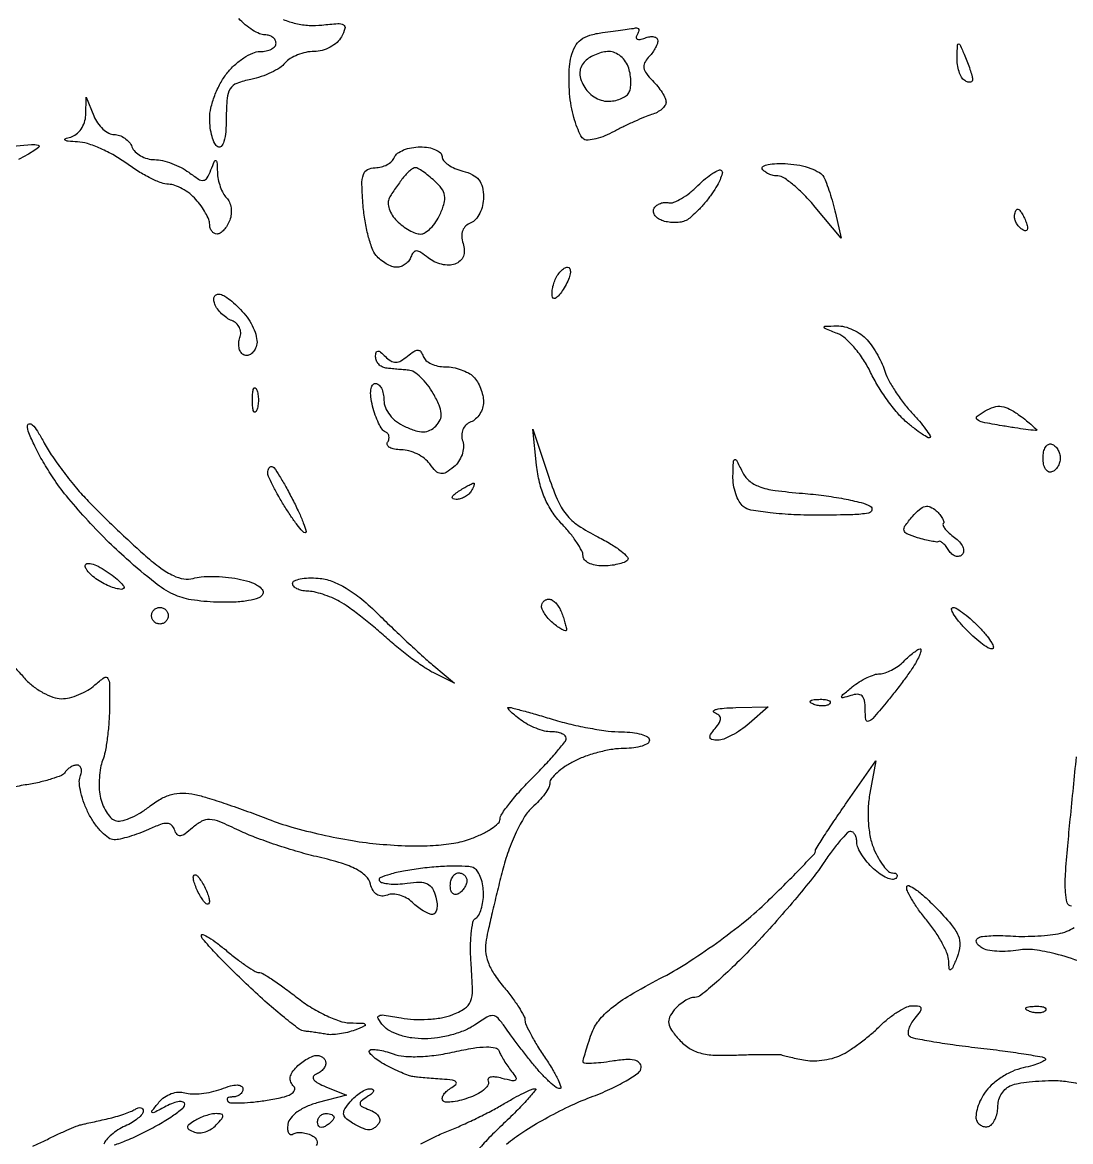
# Model space of a CAD drawing. Extents: x 0 to 102, y 0 to 135.
# Drawn here: x 59 to 69.69, y 95.99 to 107.4 of the extents above; entities that cross this region are included whole.
import ezdxf

# ---------------------------------------------------------------- set-up
doc = ezdxf.new("R2010")
doc.units = 0
doc.header["$MEASUREMENT"] = 0

msp = doc.modelspace()

# ---------------------------------------------------------------- linework, layer by layer
for points in [[(61.662075, 107.430915, 0.041036), (61.790727, 107.389957, 0.040727), (61.9254, 107.370321, 0.044929), (62.057041, 107.3738, -0.011363), (62.218943, 107.388981, -0.153347), (62.276117, 107.37538, -0.34593), (62.290592, 107.337705, -0.048071), (62.256101, 107.255051, -0.088206), (62.210441, 107.197103, -0.057686), (62.140646, 107.148089, -0.055936), (62.058695, 107.114858, -0.068478), (61.976882, 107.1036, 0.051793), (61.893903, 107.094981, 0.042451), (61.808477, 107.069318, 0.044119), (61.733317, 107.031623, 0.081435), (61.681862, 106.986896, -0.077213), (61.627158, 106.938533, -0.030774), (61.539461, 106.889674, -0.02955), (61.436646, 106.847688, -0.032815), (61.333103, 106.819811, 0.040052), (61.190141, 106.779095, 0.163072), (61.120854, 106.722972, 0.123376), (61.088881, 106.626868, 0.018918), (61.0812, 106.423922, -0.019385), (61.075817, 106.285117, -0.050884), (61.058072, 106.187164, -0.106067), (61.030682, 106.136089, -0.37093), (60.9966, 106.1307, -0.142551), (60.964005, 106.166828, -0.041697), (60.936851, 106.237362, -0.038197), (60.918233, 106.325675, -0.032868), (60.912, 106.420384, -0.058692), (60.92461, 106.52744, -0.032374), (60.963506, 106.653526, -0.031808), (61.020203, 106.777955, -0.043872), (61.08734, 106.880691, -0.040774), (61.166481, 106.965981, -0.03972), (61.259073, 107.03812, -0.042533), (61.35078, 107.087919, -0.103479), (61.42574, 107.1036, 0.04991), (61.488137, 107.109844, 0.069894), (61.540901, 107.128451, 0.090047), (61.576403, 107.155903, 0.185325), (61.5888, 107.1882, 0.133491), (61.58003, 107.220462, 0.100499), (61.555375, 107.247949, 0.087472), (61.518493, 107.266444, 0.072708), (61.475012, 107.2728, -0.105367), (61.420754, 107.284362, -0.036283), (61.349669, 107.322502, -0.034148), (61.275091, 107.377251, -0.033439), (61.2081, 107.442, 0.032268)], [(58.792173, 106.125343, -0.002486), (59.094668, 106.155344, -0.094833), (59.162344, 106.148881, -0.630174), (59.166423, 106.123899, -0.018941), (59.0508, 106.049764, -0.019484), (58.961706, 106.001862, -0.019331)], [(58.935057, 100.812962, -0.001487), (59.025805, 100.712503, 0.044297), (59.111018, 100.633025, 0.038806), (59.212611, 100.565813, 0.040766), (59.314595, 100.519606, 0.086194), (59.399843, 100.5048, 0.060878), (59.482922, 100.514953, 0.036294), (59.577735, 100.545929, 0.035849), (59.669116, 100.591202, 0.05102), (59.742089, 100.644812, -0.030862), (59.835733, 100.719592, -0.426936), (59.873992, 100.712041, -0.141706), (59.892061, 100.650905, -0.005449), (59.890854, 100.412162, -0.014569), (59.883876, 100.257503, -0.013878), (59.867857, 100.100975, -0.013967), (59.84601, 99.963562, -0.046957), (59.820917, 99.876114, 0.049342), (59.799157, 99.798896, 0.026889), (59.787129, 99.701058, 0.026533), (59.785553, 99.59933, 0.037849), (59.795754, 99.509614, 0.045411), (59.818992, 99.428693, 0.04558), (59.856435, 99.353403, 0.049594), (59.901595, 99.294208, 0.113884), (59.947804, 99.263054, 0.145528), (60.006883, 99.258473, 0.042254), (60.095207, 99.285418, 0.038594), (60.194404, 99.334282, 0.032926), (60.290612, 99.400199, -0.036683), (60.411286, 99.481555, -0.063757), (60.522732, 99.527693, -0.069042), (60.635809, 99.542166, -0.051456), (60.760926, 99.527919, -0.021175), (60.886686, 99.494659, -0.005931), (61.080187, 99.432088, -0.005971), (61.297552, 99.35604, -0.006251), (61.509727, 99.275934, 0.025101), (61.749321, 99.195654, 0.013346), (62.052792, 99.119319, 0.013252), (62.36783, 99.057674, 0.020039), (62.644998, 99.02238, 0.0136), (62.94162, 99.004744, 0.022638), (63.191877, 99.008017, 0.026972), (63.401366, 99.031637, 0.045223), (63.572599, 99.076564, 0.025075), (63.687644, 99.124814, 0.034846), (63.784757, 99.18002, 0.037442), (63.854382, 99.234216, 0.21171), (63.873, 99.276216, -0.153668), (63.889432, 99.32842, -0.014017), (63.971588, 99.439241, -0.017108), (64.080069, 99.567989, -0.012563), (64.208617, 99.703371, 0.008399), (64.337403, 99.836761, 0.012089), (64.446464, 99.959401, 0.007927), (64.532666, 100.064522, 0.158085), (64.547017, 100.10295, 0.226643), (64.536703, 100.127216, 0.08106), (64.50403, 100.147762, 0.060339), (64.455169, 100.161762, 0.03965), (64.39677, 100.1664, -0.062488), (64.326365, 100.175233, -0.030896), (64.240452, 100.202887, -0.030083), (64.153621, 100.243059, -0.038541), (64.07952, 100.290609, -0.012293), (64.019401, 100.338449, -0.026272), (63.975965, 100.378854, -0.042731), (63.95288, 100.407193, -0.588286), (63.9576, 100.416594, -0.074673), (63.987433, 100.413385, -0.002212), (64.109467, 100.380839, -0.004373), (64.253001, 100.340528, -0.002998), (64.415196, 100.292384, 0.01614), (64.594904, 100.244143, 0.01285), (64.791528, 100.203408, 0.01305), (64.975781, 100.175092, 0.031607), (65.113146, 100.1664, -0.028335), (65.221445, 100.160258, -0.044407), (65.31277, 100.141549, -0.055402), (65.376735, 100.114391, -0.271005), (65.3958, 100.0818, -0.257446), (65.377867, 100.04928, -0.061589), (65.320012, 100.022051, -0.048161), (65.236638, 100.003354, -0.0311), (65.137799, 99.9972, 0.039613), (65.020934, 99.987927, 0.022663), (64.882266, 99.959285, 0.022527), (64.744559, 99.917583, 0.034553), (64.630199, 99.868127, 0.027531), (64.53464, 99.811843, 0.03532), (64.45392, 99.749459, 0.038054), (64.396585, 99.689874, 0.174254), (64.3806, 99.645401, -0.124394), (64.368895, 99.599081, -0.03233), (64.327771, 99.533439, -0.030825), (64.269593, 99.462362, -0.027202), (64.200758, 99.39577, 0.079304), (64.122947, 99.303027, 0.024826), (64.037279, 99.142474, 0.024038), (63.957764, 98.950368, 0.023974), (63.896977, 98.751347, 0.002243), (63.846448, 98.548398, 0.002162), (63.797112, 98.342518, 0.002137), (63.755211, 98.160781, 0.007891), (63.731054, 98.045493, 0.06998), (63.725224, 97.931354, 0.066611), (63.750781, 97.817985, 0.055767), (63.810582, 97.699135, 0.030489), (63.907935, 97.567981, -0.014281), (63.991745, 97.4624, -0.018224), (64.062508, 97.360272, -0.016341), (64.114951, 97.272151, -0.126707), (64.1268, 97.226143, 0.111069), (64.137569, 97.178263, 0.012445), (64.188179, 97.077973, 0.014623), (64.255733, 96.960392, 0.011376), (64.33575, 96.836506, -0.01359), (64.411337, 96.718334, -0.026057), (64.464266, 96.619047, -0.030896), (64.492877, 96.546554, -0.509516), (64.479832, 96.5286, -0.167663), (64.444441, 96.540811, -0.018508), (64.378001, 96.596941, -0.020942), (64.302037, 96.672146, -0.015482), (64.224267, 96.76125, -0.004857), (64.143187, 96.862151, -0.003818), (64.057226, 96.973013, -0.00386), (63.97889, 97.077308, -0.00949), (63.923403, 97.155445, 0.031401), (63.852104, 97.247066, 0.197179), (63.799996, 97.27271, 0.153725), (63.737306, 97.257563, 0.01722), (63.612793, 97.176595, -0.056379), (63.51382, 97.122734, -0.029242), (63.380399, 97.077441, -0.028655), (63.236211, 97.046481, -0.038572), (63.103135, 97.0362, -0.036496), (62.972883, 97.04572, -0.040576), (62.850075, 97.07409, -0.044733), (62.74824, 97.11685, -0.098094), (62.682922, 97.169942, -0.035515), (62.630123, 97.24363, -0.455531), (62.639107, 97.27225, -0.143309), (62.690945, 97.278873, -0.006957), (62.863793, 97.248929, 0.035871), (62.992158, 97.234267, 0.02571), (63.136636, 97.235623, 0.026115), (63.2748, 97.251304, 0.049563), (63.382765, 97.28052, 0.050471), (63.511138, 97.344791, 0.161657), (63.570913, 97.417926, 0.097729), (63.590981, 97.534941, 0.012331), (63.578186, 97.792417, -0.017935), (63.571779, 97.958967, -0.025333), (63.578913, 98.107243, -0.023491), (63.596136, 98.224613, -0.209107), (63.625151, 98.266578, 0.134783), (63.655412, 98.299108, 0.044195), (63.680697, 98.360102, 0.040293), (63.697997, 98.436, 0.035908), (63.7038, 98.5167, 0.041338), (63.69707, 98.597959, 0.04356), (63.677069, 98.67554, 0.047719), (63.647749, 98.738677, 0.122382), (63.6128, 98.774455, 0.124511), (63.552803, 98.793398, 0.015083), (63.413394, 98.797291, 0.01716), (63.24458, 98.791116, 0.013355), (63.061758, 98.773218, 0.013958), (62.888101, 98.746579, 0.025455), (62.74852, 98.713746, 0.026484), (62.650612, 98.679676, 0.463633), (62.641433, 98.651475, 0.194422), (62.67224, 98.628864, 0.037653), (62.74163, 98.616677, 0.035019), (62.829802, 98.614158, 0.026077), (62.926755, 98.623258, -0.032623), (63.053283, 98.633466, -0.116848), (63.131945, 98.616094, -0.15038), (63.183258, 98.568432, -0.067094), (63.218659, 98.482252, -0.042309), (63.230388, 98.414419, -0.072508), (63.227059, 98.357209, -0.109308), (63.210055, 98.319198, -0.237418), (63.182237, 98.3052, -0.102317), (63.142058, 98.313509, -0.032877), (63.087593, 98.341421, -0.031227), (63.029496, 98.381316, -0.030315), (62.976209, 98.428505, 0.066321), (62.919409, 98.47195, 0.059358), (62.851084, 98.500992, 0.062703), (62.782079, 98.511994, 0.100151), (62.723405, 98.502117, -0.098186), (62.665863, 98.492201, -0.139451), (62.616577, 98.507565, -0.120875), (62.577941, 98.548963, -0.063722), (62.551504, 98.614573, 0.1374), (62.503969, 98.695912, 0.071983), (62.408157, 98.765056, 0.046863), (62.255642, 98.827346, 0.016645), (62.0278, 98.888151, -0.013678), (61.819234, 98.94249, -0.009944), (61.59029, 99.01384, -0.010059), (61.37562, 99.090288, -0.02163), (61.214274, 99.159549, 0.01274), (61.016678, 99.248564, 0.084835), (60.911883, 99.272938, 0.141451), (60.830041, 99.254483, 0.058252), (60.736597, 99.187887, -0.022318), (60.66087, 99.125267, -0.13269), (60.613682, 99.106284, -0.255546), (60.5802, 99.119725, -0.091985), (60.554506, 99.166183, 0.118125), (60.524104, 99.215009, 0.192145), (60.47971, 99.23373, 0.094591), (60.409638, 99.221758, 0.017422), (60.287951, 99.171355, -0.017555), (60.191068, 99.131257, -0.016755), (60.090106, 99.097372, -0.016964), (59.999018, 99.073494, -0.055669), (59.937292, 99.0666, -0.155159), (59.881637, 99.084297, -0.045104), (59.812301, 99.143397, -0.040626), (59.741986, 99.227976, -0.033791), (59.681351, 99.328036, -0.029542), (59.632982, 99.436878, -0.03211), (59.599315, 99.547709, -0.033942), (59.58327, 99.645355, -0.115867), (59.591924, 99.708736, 0.055887), (59.603816, 99.754404, 0.100045), (59.601641, 99.792966, 0.147164), (59.586203, 99.818261, 0.184702), (59.560738, 99.828, 0.081992), (59.527941, 99.822585, 0.053445), (59.493049, 99.806413, 0.052258), (59.461445, 99.782624, 0.066991), (59.438368, 99.754512, -0.158338), (59.400899, 99.72275, -0.020109), (59.300123, 99.686093, -0.021954), (59.173255, 99.651696, -0.016627), (59.031525, 99.62479, 0.016527), (58.865715, 99.593347, 0.009013)], [(69.69813, 98.3898, -0.336694), (69.655906, 98.421869, -0.052444), (69.637343, 98.532045, -0.030954), (69.6373, 98.715032, -0.008447), (69.659977, 99.00315, -0.000487), (69.686555, 99.277957, -0.00031), (69.71801, 99.597862, -0.000311), (69.749266, 99.911744, -0.000577)], [(63.938415, 95.962671, -0.031079), (64.106148, 96.085963, -0.015691), (64.331273, 96.221016, -0.015521), (64.573401, 96.346433, -0.022257), (64.79574, 96.441061, 0.017718), (64.993223, 96.523001, 0.026049), (65.159784, 96.609888, 0.024072), (65.283847, 96.691356, 0.239851), (65.3112, 96.745096, 0.194578), (65.29209, 96.792342, 0.149026), (65.2429, 96.819613, 0.073122), (65.154565, 96.825306, 0.019814), (65.0151, 96.808312, -0.012605), (64.901555, 96.792812, -0.021451), (64.805979, 96.786345, -0.017434), (64.732297, 96.787097, -0.401075), (64.719, 96.801006, -0.068391), (64.722648, 96.827549, -0.004519), (64.744183, 96.901832, -0.006472), (64.771893, 96.990108, -0.004788), (64.80473, 97.087026, -0.084351), (64.879091, 97.221681, -0.054857), (65.004675, 97.348004, -0.037248), (65.200639, 97.483302, -0.012794), (65.50268, 97.649966, 0.022541), (65.772425, 97.805742, 0.01361), (66.077955, 98.012977, 0.013622), (66.370836, 98.23584, 0.023168), (66.60135, 98.439665, 0.003682), (66.787813, 98.623287, 0.005795), (66.944905, 98.783964, 0.001857), (67.078104, 98.924439, 0.19105), (67.0878, 98.948889, -0.141259), (67.095179, 98.974486, -0.002189), (67.17806, 99.105024, -0.005641), (67.277306, 99.256057, -0.003681), (67.395069, 99.428189), (67.702338, 99.8703), (67.643031, 99.542365, 0.032197), (67.625701, 99.391734, 0.030643), (67.627412, 99.237589, 0.032008), (67.647253, 99.09298, 0.048124), (67.684426, 98.971315, 0.028986), (67.729464, 98.878235, 0.038157), (67.781524, 98.799615, 0.042189), (67.83286, 98.74401, 0.187391), (67.873564, 98.7282, -0.066811), (67.903463, 98.724187, -0.196586), (67.919607, 98.711785, -0.239214), (67.920659, 98.693638, -0.093697), (67.906119, 98.672319, -0.241162), (67.872797, 98.661567, -0.061967), (67.816798, 98.677971, -0.049075), (67.749599, 98.715277, -0.032685), (67.680519, 98.770031, -0.033342), (67.615571, 98.837201, -0.034097), (67.560655, 98.911931, -0.036226), (67.522391, 98.983126, -0.105573), (67.5108, 99.037412, 0.053845), (67.506103, 99.080902, 0.074052), (67.492162, 99.117605, 0.094244), (67.471558, 99.142127, 0.175056), (67.44735, 99.150622, 0.200442), (67.412627, 99.135746, 0.014532), (67.340705, 99.057191, 0.018536), (67.25866, 98.954734, 0.012875), (67.173404, 98.833372, -0.021247), (67.058972, 98.676141, -0.006968), (66.877612, 98.454402, -0.006927), (66.669239, 98.213611, -0.007779), (66.462044, 97.98795, -0.009572), (66.262657, 97.785374, -0.013781), (66.078014, 97.61452, -0.009479), (65.919504, 97.480979, -0.171953), (65.858049, 97.4592, 0.095648), (65.810907, 97.450099, 0.042062), (65.753889, 97.421457, 0.039596), (65.696706, 97.379875, 0.042574), (65.648283, 97.330713, 0.063185), (65.60128, 97.256818, 0.152994), (65.59256, 97.193421, 0.114724), (65.621325, 97.124505, 0.027936), (65.69929, 97.028035, 0.064878), (65.799123, 96.942976, 0.078341), (65.911465, 96.892844, 0.057032), (66.060543, 96.870402, 0.01891), (66.282016, 96.870918, -0.004039), (66.447956, 96.876242, -0.005842), (66.594657, 96.878048, -0.003179), (66.718357, 96.877339, -0.091664), (66.7494, 96.87121, 0.035405), (66.77603, 96.86277, 0.004162), (66.836688, 96.848705, 0.004969), (66.909213, 96.833279, 0.00405), (66.987149, 96.818166, 0.053141), (67.075477, 96.811328, 0.032532), (67.179603, 96.821142, 0.032362), (67.282646, 96.844586, 0.048855), (67.367849, 96.879216, 0.028989), (67.453163, 96.930545, 0.013435), (67.557987, 97.006408, 0.013258), (67.664149, 97.092231, 0.017983), (67.754986, 97.175563, -0.028224), (67.841514, 97.251738, -0.029878), (67.9345, 97.316133, -0.031295), (68.020703, 97.361382, -0.105592), (68.082595, 97.3746, -0.04228), (68.14436, 97.369368, -0.325213), (68.163484, 97.349761, -0.19346), (68.15519, 97.315589, -0.018104), (68.101303, 97.245656, 0.039095), (68.063927, 97.192696, 0.055355), (68.040115, 97.140198, 0.069855), (68.032234, 97.095816, 0.208355), (68.043278, 97.067722, 0.149321), (68.084607, 97.045734, 0.004989), (68.269143, 97.011674, 0.009067), (68.49034, 96.977246, 0.006148), (68.743387, 96.945713, -0.004663), (68.995606, 96.915043, -0.007082), (69.214138, 96.883245, -0.003125), (69.399052, 96.852472, -0.154779), (69.431603, 96.835597, -0.483933), (69.429508, 96.81762, -0.038915), (69.380629, 96.792448, -0.029907), (69.304178, 96.765579, -0.015495), (69.205983, 96.740799, 0.053056), (69.095769, 96.704004, 0.037946), (68.981863, 96.641171, 0.038495), (68.881337, 96.563652, 0.064316), (68.811941, 96.482669, 0.037026), (68.765772, 96.399353, 0.04407), (68.735477, 96.314767, 0.049636), (68.723809, 96.240886, 0.153957), (68.736054, 96.19254, 0.086524), (68.763194, 96.16198, 0.094095), (68.798341, 96.143487, 0.100244), (68.835948, 96.139832, 0.11314), (68.870246, 96.151513, 0.112635), (68.900456, 96.181274, 0.050008), (68.925866, 96.231465, 0.046019), (68.943167, 96.29238, 0.046223), (68.949, 96.355342, -0.078719), (68.959004, 96.418493, -0.06528), (68.988309, 96.480005, -0.06669), (69.031659, 96.530628, -0.091012), (69.082819, 96.561849, -0.049473), (69.154718, 96.581557, -0.014426), (69.268489, 96.59757, -0.014345), (69.398343, 96.608279, -0.014898), (69.526969, 96.611342, -0.040069), (69.672163, 96.598812, -0.019502), (69.854472, 96.560873, -0.019205)], [(69.798661, 97.82049, 0.024167), (69.531683, 97.903175, 0.031666), (69.320739, 97.94346, 0.071689), (69.15862, 97.940583, -0.027624), (69.048727, 97.92893, -0.028109), (68.938862, 97.929567, -0.029277), (68.843904, 97.941069, -0.0939), (68.784658, 97.963798, -0.055022), (68.748673, 97.991928, -0.118111), (68.730012, 98.021547, -0.187724), (68.731159, 98.047573, -0.17309), (68.749618, 98.067074, -0.087258), (68.792889, 98.08027, -0.016534), (68.875362, 98.087617, -0.017202), (68.973418, 98.089714, -0.01504), (69.0759, 98.085295, 0.018431), (69.18998, 98.081151, 0.011559), (69.323487, 98.084311, 0.0116), (69.45496, 98.093526, 0.02071), (69.56235, 98.108068, 0.047458), (69.651364, 98.132785, 0.06039), (69.726659, 98.172592, 0.073091)], [(59.937009, 95.955285, 0.031137), (60.067851, 96.001673, 0.014837), (60.230054, 96.076581, 0.013984), (60.394097, 96.164136, 0.020624), (60.532432, 96.250765, 0.016639), (60.638052, 96.328422, 0.229803), (60.6582, 96.369944, 0.317353), (60.642629, 96.392005, 0.1139), (60.602285, 96.396656, 0.063136), (60.540893, 96.381753, 0.031341), (60.46785, 96.348526, -0.003303), (60.347308, 96.285314, -0.253361), (60.326258, 96.285734, -0.459584), (60.323326, 96.300738, -0.005304), (60.395194, 96.389759, -0.068704), (60.451553, 96.441615, -0.064233), (60.521109, 96.477679, -0.06771), (60.593706, 96.493519, -0.097038), (60.65897, 96.486056, 0.071733), (60.730697, 96.474178, 0.031102), (60.827551, 96.47818, 0.029979), (60.931746, 96.495361, 0.035005), (61.027726, 96.524352, -0.022704), (61.123699, 96.555935, -0.065806), (61.192766, 96.565745, -0.134507), (61.234059, 96.554861, -0.267536), (61.2504, 96.526506, -0.118877), (61.242811, 96.495037, -0.100649), (61.221407, 96.468236, -0.092311), (61.189396, 96.45024, -0.082201), (61.1517, 96.444, 0.044531), (61.116848, 96.44089, 0.131144), (61.095243, 96.43075, 0.25889), (61.089587, 96.415927, 0.162219), (61.098106, 96.398894, 0.190551), (61.132789, 96.383869, 0.015338), (61.234231, 96.383712, 0.01898), (61.35891, 96.392087, 0.013384), (61.498171, 96.410549, 0.016938), (61.65142, 96.440409, 0.06376), (61.743059, 96.47424, 0.17922), (61.776924, 96.511694, 0.300004), (61.768704, 96.551736, -0.102705), (61.739692, 96.595949, -0.133246), (61.734341, 96.643927, -0.107193), (61.754321, 96.695836, -0.051145), (61.799696, 96.751581, -0.035143), (61.850551, 96.795749, -0.03359), (61.907836, 96.833096, -0.035435), (61.962911, 96.859006, -0.092487), (62.005757, 96.867, -0.084219), (62.040373, 96.861128, -0.093175), (62.069774, 96.84422, -0.100491), (62.089435, 96.819031, -0.116135), (62.0964, 96.78945, -0.118164), (62.088585, 96.756844, -0.065946), (62.065336, 96.723019, -0.060004), (62.031087, 96.693158, -0.059586), (61.99065, 96.6722, 0.223924), (61.968342, 96.649245, 0.264773), (61.9739, 96.619897, 0.093898), (62.017776, 96.584509, 0.027721), (62.0964, 96.547873), (62.3079, 96.463246), (62.019363, 96.386755, 0.037984), (61.902246, 96.345975, 0.052479), (61.8055, 96.291112, 0.063002), (61.73804, 96.228697, 0.139052), (61.70954, 96.165229, 0.046095), (61.706728, 96.112831, 0.119478), (61.716979, 96.076687, 0.226523), (61.737713, 96.062162, 0.181747), (61.764757, 96.067476, -0.112035), (61.803012, 96.080598, -0.054089), (61.855081, 96.080557, -0.049749), (61.911878, 96.068554, -0.050674), (61.964814, 96.045613, -0.178323), (62.003816, 96.000022, -0.242657), (61.997373, 95.947208, -0.082606)], [(63.063581, 95.96611, -0.0082), (63.22936, 96.047501, -0.015695), (63.3654, 96.106402, 0.012075), (63.497211, 96.162343, 0.007521), (63.649074, 96.233941, 0.007545), (63.79679, 96.309103, 0.013551), (63.9153, 96.375841, -0.009305), (64.016774, 96.434125, -0.012171), (64.111738, 96.483373, -0.009794), (64.19226, 96.52074, -0.102733), (64.227625, 96.528284, -0.637892), (64.234729, 96.513218, -0.009826), (64.15257, 96.418539, -0.012959), (64.037829, 96.297886, -0.006889), (63.889934, 96.154242, 0.012524), (63.741725, 96.007011, 0.020744), (63.625209, 95.874748, 0.016026)], [(59.108003, 95.941128, 0.0162), (59.228152, 95.996848, -0.005911), (59.3446, 96.05379, -0.006932), (59.456367, 96.10493, -0.006179), (59.551808, 96.145608, -0.041848), (59.6007, 96.161102, -0.000568), (59.645623, 96.171247, -0.000156), (59.716457, 96.187136, -0.000157), (59.796765, 96.205097, -0.000164), (59.875968, 96.222758, 0.014627), (59.955148, 96.242834, 0.013403), (60.035385, 96.268039, 0.013545), (60.105765, 96.294391, 0.04208), (60.150918, 96.317297, -0.060663), (60.183208, 96.332199, -0.129541), (60.210442, 96.33366, -0.191516), (60.228253, 96.321926, -0.153648), (60.2352, 96.299854, -0.180303), (60.223165, 96.267566, -0.041469), (60.180892, 96.226216, -0.037711), (60.121102, 96.183884, -0.029114), (60.050323, 96.146811, 0.034754), (59.977232, 96.107472, 0.034925), (59.910422, 96.058446, 0.037141), (59.858618, 96.007492, 0.103346), (59.833677, 95.963263, 0.531342)]]:
    msp.add_lwpolyline(points, format="xyb")
for points in [[(65.252743, 107.343861, -0.141158), (65.274358, 107.342015, -0.247504), (65.285898, 107.328856, -0.146296), (65.28456, 107.304949, -0.051838), (65.269499, 107.273769, 0.1144), (65.259857, 107.245226, 0.32948), (65.269955, 107.228327, 0.155351), (65.300057, 107.22569, 0.036408), (65.349106, 107.24052, -0.050103), (65.399404, 107.25424, -0.091307), (65.441832, 107.253563, -0.140869), (65.469646, 107.239155, -0.206082), (65.4804, 107.214171, -0.091453), (65.473729, 107.178002, -0.035673), (65.452176, 107.131756, -0.033827), (65.421087, 107.083788, -0.035694), (65.384319, 107.041359, 0.085817), (65.346788, 106.988136, 0.156628), (65.339848, 106.935966, 0.115884), (65.364807, 106.87842, 0.036373), (65.426619, 106.806896, -0.026695), (65.479582, 106.747953, -0.029092), (65.52435, 106.685308, -0.030323), (65.555941, 106.627712, -0.110713), (65.565, 106.587302, -0.152057), (65.554267, 106.552827, -0.064153), (65.52151, 106.516351, -0.055245), (65.473589, 106.483527, -0.046833), (65.41695, 106.459809, 0.021893), (65.344157, 106.433504, 0.0081), (65.243998, 106.39036, 0.008009), (65.136067, 106.339687, 0.009562), (65.036076, 106.288379, -0.02674), (64.941452, 106.24386, -0.033825), (64.849662, 106.213578, -0.035986), (64.772168, 106.199549, -0.166701), (64.728417, 106.20948, -0.139129), (64.696087, 106.244835, -0.024581), (64.659474, 106.327911, -0.024956), (64.625264, 106.432525, -0.020178), (64.598807, 106.5477, -0.025999), (64.581718, 106.674992, -0.019569), (64.575739, 106.816119, -0.019914), (64.580628, 106.949588, -0.042392), (64.597192, 107.051469, -0.062718), (64.637188, 107.154229, -0.105509), (64.697045, 107.224337, -0.092577), (64.786281, 107.26958, -0.039943), (64.917325, 107.296796, 0.001662), (65.024559, 107.310624, 0.001959), (65.125981, 107.324451, 0.001714), (65.211549, 107.336757, 0.012258)], [(68.6106, 107.0613, -0.010516), (68.63887, 106.991502, -0.011043), (68.663697, 106.921697, -0.01075), (68.682465, 106.860619, -0.047528), (68.689254, 106.823657, -0.154124), (68.68445, 106.802093, -0.213971), (68.668602, 106.790678, -0.134085), (68.642625, 106.792343, -0.055812), (68.6106, 106.8075, -0.125173), (68.578542, 106.840682, -0.049915), (68.552598, 106.898875, -0.045307), (68.53593, 106.970358, -0.042673), (68.531946, 107.045143, -0.003282), (68.536743, 107.169237, -0.343362), (68.547136, 107.18141, -0.352087), (68.561189, 107.174192, -0.003353)], [(64.984019, 107.1036, 0.056305), (64.920749, 107.096453, 0.038816), (64.851839, 107.074942, 0.039118), (64.787932, 107.043409, 0.062289), (64.73988, 107.00604, 0.081163), (64.701628, 106.952846, 0.101995), (64.686163, 106.894279, 0.088719), (64.694281, 106.828117, 0.04812), (64.725936, 106.75224, 0.071559), (64.769897, 106.692484, 0.056479), (64.832352, 106.641895, 0.057651), (64.902911, 106.607568, 0.084607), (64.970784, 106.596, 0.048105), (65.036371, 106.602325, 0.046854), (65.100149, 106.621074, 0.0507), (65.152959, 106.648625, 0.109191), (65.184768, 106.681357, 0.09957), (65.201298, 106.725935, 0.039869), (65.206321, 106.791121, 0.03744), (65.20062, 106.864399, 0.038732), (65.18406, 106.935157, 0.073406), (65.15265, 106.999541, 0.067731), (65.103245, 107.05412, 0.07154), (65.044049, 107.090987, 0.103918)], [(59.730236, 106.44795, 0.0554), (59.769334, 106.375153, 0.057064), (59.82313, 106.313515, 0.063217), (59.882773, 106.271567, 0.122278), (59.939029, 106.2576, -0.08682), (59.993238, 106.248116, -0.066376), (60.046757, 106.220323, -0.06589), (60.091502, 106.179211, -0.082608), (60.120006, 106.1307, 0.108144), (60.152071, 106.081956, 0.065186), (60.207655, 106.040287, 0.060643), (60.27705, 106.011601, 0.064087), (60.350001, 106.001109, -0.054446), (60.431553, 105.990976, -0.03061), (60.527189, 105.962061, -0.030196), (60.621284, 105.920582, -0.042953), (60.698602, 105.871955, 0.018518), (60.798058, 105.80241, 0.171136), (60.848397, 105.790399, 0.238905), (60.885877, 105.814624, 0.037922), (60.925306, 105.895796, -0.005657), (60.962127, 105.985966, -0.397077), (60.975773, 105.991992, -0.303381), (60.986076, 105.9782, -0.004541), (60.990654, 105.87267, 0.042423), (60.999365, 105.799859, 0.034953), (61.020519, 105.724519, 0.036258), (61.050025, 105.65775, 0.074339), (61.083973, 105.611867, -0.097797), (61.113382, 105.567985, -0.062809), (61.129782, 105.508727, -0.059835), (61.131404, 105.443891, -0.068079), (61.117222, 105.383447, -0.043525), (61.090927, 105.329481, -0.050797), (61.056804, 105.283832, -0.058201), (61.020396, 105.252468, -0.149816), (60.987549, 105.2424, -0.130246), (60.958738, 105.250034, -0.100667), (60.934192, 105.271507, -0.088571), (60.917684, 105.303628, -0.074651), (60.912, 105.341489, 0.095833), (60.902605, 105.390056, 0.030498), (60.870871, 105.456916, 0.029174), (60.825573, 105.528777, 0.028703), (60.771988, 105.595289, 0.043972), (60.708101, 105.654489, 0.038558), (60.632082, 105.704554, 0.040503), (60.555883, 105.738979, 0.086056), (60.492324, 105.75, -0.092407), (60.420054, 105.763472, -0.022989), (60.309485, 105.812128, -0.022713), (60.186, 105.880544, -0.021071), (60.066, 105.9615, 0.029586), (59.94037, 106.043178, 0.025691), (59.800025, 106.113755, 0.026529), (59.666094, 106.164402, 0.065878), (59.563114, 106.182814, -0.00891), (59.468915, 106.188773, -0.135177), (59.438447, 106.199885, -0.596509), (59.44014, 106.213537, -0.029043), (59.49495, 106.231317, 0.105173), (59.551933, 106.259918, 0.073406), (59.601086, 106.312735, 0.069381), (59.635218, 106.380872, 0.074322), (59.648362, 106.454153), (59.653725, 106.6383)], [(63.058529, 106.1307, -0.041528), (63.143628, 106.12362, -0.061046), (63.215508, 106.10233, -0.080238), (63.26429, 106.07106, -0.213308), (63.2808, 106.034121, 0.178571), (63.295866, 105.993282, 0.062115), (63.342928, 105.950319, 0.052107), (63.411356, 105.911891, 0.040442), (63.4923, 105.88446, -0.053911), (63.591822, 105.847722, -0.109692), (63.656322, 105.79558, -0.111592), (63.692027, 105.721696, -0.057039), (63.7038, 105.618833, -0.05648), (63.69417, 105.533857, -0.058272), (63.665783, 105.454136, -0.064606), (63.623916, 105.391272, -0.122564), (63.574379, 105.356626, 0.0966), (63.523614, 105.324869, 0.115303), (63.492301, 105.27806, 0.102856), (63.482888, 105.217826, 0.064427), (63.495612, 105.147365, -0.065131), (63.508362, 105.076186, -0.106064), (63.498371, 105.015873, -0.116866), (63.46568, 104.968917, -0.091135), (63.412456, 104.936419, -0.093456), (63.350977, 104.925229, -0.055848), (63.27695, 104.933998, -0.053272), (63.20239, 104.960033, -0.061999), (63.139065, 105.000285, 0.024196), (63.066521, 105.054487, 0.135652), (63.021014, 105.069751, 0.242335), (62.988712, 105.055267, 0.087499), (62.963892, 105.00975, -0.085276), (62.942084, 104.969332, -0.06911), (62.906592, 104.935064, -0.06949), (62.863324, 104.911924, -0.088314), (62.818809, 104.904, -0.087664), (62.769604, 104.912694, -0.043395), (62.71194, 104.939595, -0.041288), (62.655323, 104.978809, -0.047481), (62.608753, 105.025173, -0.087205), (62.567858, 105.096805, -0.022572), (62.528479, 105.224265, -0.022261), (62.496149, 105.37595, -0.021047), (62.476699, 105.532773, -0.01214), (62.464482, 105.74677, -0.085703), (62.478789, 105.8496, -0.199842), (62.521855, 105.900346, -0.118701), (62.600154, 105.9192, 0.063069), (62.662423, 105.927086, 0.061039), (62.721503, 105.950264, 0.066111), (62.76867, 105.984497, 0.111593), (62.795678, 106.02495, -0.147826), (62.827153, 106.065512, -0.058775), (62.889629, 106.099636, -0.051357), (62.970487, 106.122877, -0.044343)], [(63.009547, 105.9192, 0.141742), (62.986406, 105.912505, 0.031623), (62.952732, 105.888136, 0.030409), (62.91605, 105.853931, 0.025311), (62.881331, 105.81345, 0.009772), (62.845915, 105.765759, 0.006471), (62.807046, 105.709704, 0.006513), (62.770683, 105.65424, 0.012573), (62.743295, 105.60877, 0.139889), (62.731661, 105.561031, 0.070741), (62.742849, 105.499621, 0.061584), (62.773806, 105.434616, 0.054537), (62.820765, 105.37612, 0.035845), (62.879851, 105.324949, 0.033891), (62.946718, 105.28168, 0.035736), (63.011233, 105.251691, 0.091172), (63.061763, 105.2424, 0.146629), (63.109482, 105.256701, 0.052937), (63.164749, 105.302142, 0.046858), (63.218324, 105.367958, 0.040537), (63.261706, 105.445778, 0.036638), (63.302641, 105.556444, 0.112108), (63.307231, 105.635833, 0.121374), (63.277099, 105.705715, 0.046676), (63.205174, 105.784178, 0.014308), (63.144645, 105.835884, 0.018557), (63.086165, 105.879537, 0.016456), (63.035657, 105.911998, 0.135393)], [(66.806754, 105.958842, -0.033942), (66.927918, 105.943187, -0.039146), (67.040023, 105.911604, -0.042891), (67.12858, 105.870066, -0.141277), (67.172856, 105.824019, -0.03261), (67.200379, 105.762369, -0.010375), (67.233357, 105.667315, -0.010307), (67.265803, 105.5596, -0.011308), (67.29272, 105.4539), (67.351273, 105.2001), (67.086477, 105.51735, 0.019876), (66.976612, 105.638822, 0.025216), (66.865464, 105.741408, 0.024637), (66.766465, 105.815994, 0.150218), (66.705934, 105.8346, -0.0555), (66.658386, 105.839894, -0.049577), (66.611229, 105.855566, -0.05257), (66.571401, 105.878633, -0.097108), (66.546075, 105.905973, -0.426904), (66.552753, 105.931763, -0.077743), (66.604453, 105.950945, -0.043958), (66.692843, 105.960907, -0.021257)], [(66.130264, 105.889736, -0.271087), (66.137988, 105.860218, -0.034946), (66.115099, 105.796197, -0.033017), (66.074216, 105.717521, -0.021618), (66.017464, 105.632482, -0.020263), (65.949835, 105.547508, -0.020662), (65.875968, 105.468861, -0.020955), (65.806336, 105.406104, -0.07601), (65.75535, 105.375551, -0.065554), (65.70568, 105.362485, -0.037267), (65.64353, 105.359262, -0.036528), (65.579344, 105.365424, -0.049457), (65.523186, 105.38082, -0.066164), (65.47844, 105.40518, -0.096871), (65.448063, 105.437986, -0.122817), (65.436613, 105.4738, -0.155893), (65.444965, 105.507308, -0.09589), (65.470861, 105.535398, -0.06981), (65.508329, 105.555646, -0.067624), (65.551227, 105.565284, -0.078081), (65.592996, 105.562361, 0.152639), (65.644379, 105.566336, 0.037557), (65.721356, 105.604018, 0.034972), (65.807045, 105.662669, 0.028822), (65.889767, 105.736367, -0.020849), (65.968396, 105.808699, -0.033593), (66.041648, 105.862654, -0.036718), (66.101677, 105.895005, -0.311058)], [(69.151449, 105.4962, -0.2252), (69.167277, 105.48869, -0.029412), (69.18973, 105.457632, -0.029555), (69.213359, 105.415199, -0.020646), (69.23508, 105.364906, -0.036408), (69.24991, 105.315857, -0.155351), (69.247273, 105.285755, -0.32948), (69.230374, 105.275657, -0.1144), (69.201831, 105.285299, -0.061454), (69.169841, 105.310974, -0.051183), (69.142767, 105.345187, -0.053277), (69.124334, 105.382324, -0.088797), (69.1182, 105.416593, -0.039867), (69.120634, 105.447075, -0.059132), (69.127967, 105.472815, -0.077771), (69.138725, 105.490328, -0.219607)], [(64.561828, 104.904, -0.301931), (64.583794, 104.889405, -0.122555), (64.58957, 104.852192, -0.067322), (64.576586, 104.79529, -0.033165), (64.545922, 104.727554, -0.024012), (64.507022, 104.662573, -0.04293), (64.468233, 104.613937, -0.059538), (64.43497, 104.586325, -0.353534), (64.414054, 104.588546, -0.177582), (64.40312, 104.612144, -0.043102), (64.403284, 104.655819, -0.038881), (64.412287, 104.709027, -0.030275), (64.42996, 104.764991, -0.045871), (64.456181, 104.818172, -0.052368), (64.4907, 104.863166, -0.059778), (64.527883, 104.894001, -0.144219)], [(61.018741, 104.628035, -0.097195), (61.067868, 104.607771, -0.025871), (61.136297, 104.557169, -0.025222), (61.209635, 104.490353, -0.023609), (61.277593, 104.415063, -0.044405), (61.334429, 104.331681, -0.04638), (61.374694, 104.24075, -0.051012), (61.39385, 104.155969, -0.122278), (61.385994, 104.092451, -0.067478), (61.360873, 104.046592, -0.098059), (61.326882, 104.015594, -0.123179), (61.289643, 104.004124, -0.152983), (61.254692, 104.013047, -0.125508), (61.227135, 104.041608, -0.081179), (61.21105, 104.084894, -0.07268), (61.208563, 104.135928, -0.067602), (61.220572, 104.186896, 0.103712), (61.228773, 104.237803, 0.098927), (61.216103, 104.288659, 0.096778), (61.184502, 104.331607, 0.094553), (61.138819, 104.359928, -0.058725), (61.086021, 104.387666, -0.041727), (61.034163, 104.429983, -0.042193), (60.990854, 104.479501, -0.067067), (60.963886, 104.528826, -0.070957), (60.953785, 104.573011, -0.148104), (60.961108, 104.607198, -0.191593), (60.984161, 104.626113, -0.127168)], [(67.307338, 104.306438, -0.071661), (67.384714, 104.29767, -0.044746), (67.470702, 104.266735, -0.044035), (67.551771, 104.220017, -0.059922), (67.614582, 104.16375, -0.032038), (67.668387, 104.093926, -0.020041), (67.722558, 104.006045, -0.020095), (67.769154, 103.914801, -0.034205), (67.799601, 103.834782, 0.05097), (67.835418, 103.749365, 0.019871), (67.901164, 103.639345, 0.019426), (67.98233, 103.524981, 0.02284), (68.068093, 103.423518, -0.010879), (68.148077, 103.333356, -0.017863), (68.211273, 103.253289, -0.012093), (68.257696, 103.186622, -0.35721), (68.255736, 103.167483, -0.339228), (68.236585, 103.165009, -0.014467), (68.174889, 103.203224, -0.019683), (68.10035, 103.256761, -0.012122), (68.016791, 103.32523, -0.038956), (67.924163, 103.41845, -0.019438), (67.821391, 103.549386, -0.01917), (67.724933, 103.693991, -0.026722), (67.650858, 103.830721, 0.033631), (67.578809, 103.959436, 0.031756), (67.488885, 104.079953, 0.033332), (67.39537, 104.17617, 0.087687), (67.314067, 104.226925, -0.002153), (67.186357, 104.27904, -0.280697), (67.176731, 104.292195, -0.426587), (67.185373, 104.302008, -0.003028)], [(62.703507, 103.992333, 0.061167), (62.758417, 103.949433, 0.140874), (62.808592, 103.936025, 0.125059), (62.862207, 103.950725, 0.043362), (62.928765, 103.996563, -0.026138), (62.994894, 104.045543, -0.15055), (63.036182, 104.057701, -0.240805), (63.066109, 104.041927, -0.072235), (63.090108, 103.99455, 0.135812), (63.117488, 103.954064, 0.065994), (63.170332, 103.919864, 0.058094), (63.238861, 103.896656, 0.052669), (63.31323, 103.8888, -0.047064), (63.392479, 103.881324, -0.037428), (63.475495, 103.858978, -0.038652), (63.549871, 103.826207, -0.073408), (63.60228, 103.78728, -0.063093), (63.641168, 103.737109, -0.039127), (63.673978, 103.670069, -0.038748), (63.696358, 103.597586, -0.055561), (63.7038, 103.530825, -0.076404), (63.694126, 103.467884, -0.064839), (63.665783, 103.406813, -0.066805), (63.623859, 103.35678, -0.093659), (63.574379, 103.326226, 0.097437), (63.525658, 103.295635, 0.104952), (63.493686, 103.249571, 0.099002), (63.482043, 103.1922, 0.077706), (63.491689, 103.129325, -0.09422), (63.499523, 103.064047, -0.066839), (63.484695, 102.991611, -0.064163), (63.450229, 102.922661, -0.071715), (63.400455, 102.867587, -0.036288), (63.321865, 102.81146, -0.169462), (63.268278, 102.799931, -0.169301), (63.219122, 102.82424, -0.036203), (63.156569, 102.897943, 0.071572), (63.102343, 102.953389, 0.048294), (63.027119, 103.000248, 0.048), (62.943627, 103.032121, 0.067287), (62.864631, 103.0428, -0.040388), (62.796644, 103.048301, -0.087457), (62.747304, 103.065529, -0.164111), (62.724328, 103.090941, -0.245597), (62.726434, 103.120174, 0.0852), (62.739226, 103.151871, 0.110125), (62.739046, 103.183155, 0.122117), (62.725935, 103.209083, 0.121687), (62.702215, 103.225924, -0.153967), (62.670764, 103.251398, -0.031354), (62.634594, 103.314306, -0.030325), (62.600284, 103.3958, -0.024402), (62.573177, 103.48695, -0.028876), (62.555717, 103.581533, -0.062508), (62.555721, 103.655359, -0.10429), (62.571972, 103.702381, -0.263409), (62.602388, 103.7196, -0.189803), (62.635309, 103.706636, -0.088624), (62.663275, 103.669365, -0.06844), (62.682245, 103.614033, -0.04844), (62.6886, 103.548586, 0.099584), (62.703772, 103.473166, 0.069), (62.748238, 103.398104, 0.062566), (62.816707, 103.33128, 0.055242), (62.902395, 103.280161, 0.028249), (63.012266, 103.237414, 0.082628), (63.092389, 103.225331, 0.112138), (63.157532, 103.241172, 0.081055), (63.218405, 103.284965, 0.090848), (63.261328, 103.347143, 0.126398), (63.272825, 103.413505, 0.084155), (63.251751, 103.496788, 0.023933), (63.191842, 103.616618, 0.036189), (63.133427, 103.705041, 0.039789), (63.06453, 103.78115, 0.043429), (62.995755, 103.835499, 0.129085), (62.939281, 103.854541, -0.003682), (62.88419, 103.858726, -0.002416), (62.820797, 103.864321, -0.00243), (62.759116, 103.870366, -0.004672), (62.70975, 103.875914, -0.090942), (62.669366, 103.888523, -0.085375), (62.635064, 103.914836, -0.087053), (62.61203, 103.950581, -0.100023), (62.604, 103.99032, -0.05264), (62.608779, 104.035592, -0.348179), (62.62515, 104.049112, -0.183737), (62.652734, 104.039255, -0.019699)], [(61.391029, 103.65615, -0.057986), (61.404255, 103.607927, -0.037979), (61.408631, 103.5504, -0.037979), (61.404255, 103.492873, -0.057986), (61.391029, 103.44465, -0.174857), (61.375185, 103.426936, -0.447206), (61.360893, 103.432092, -0.078554), (61.350997, 103.474984, -0.017491), (61.348358, 103.5504, -0.017491), (61.350997, 103.625816, -0.078554), (61.360893, 103.668708, -0.447206), (61.375185, 103.673864, -0.174857)], [(69.168757, 103.393821, -0.007044), (69.239418, 103.33944, -0.011933), (69.296815, 103.291692, -0.005696), (69.342478, 103.250897, -0.434906), (69.342564, 103.24207, -0.223875), (69.330917, 103.238215, -0.001886), (69.234074, 103.250346, -0.006162), (69.121949, 103.266228, -0.003874), (68.9913, 103.287417, -0.006556), (68.791708, 103.324076, -0.1315), (68.736667, 103.351089, -0.466056), (68.737307, 103.384367, -0.039931), (68.817493, 103.439168, -0.055756), (68.908073, 103.478355, -0.106726), (68.986654, 103.484992, -0.093212), (69.067986, 103.458555, -0.035436)], [(59.216783, 103.1274, 0.024825), (59.297689, 102.992773, 0.012575), (59.411975, 102.8313, 0.012459), (59.538593, 102.670156, 0.018148), (59.658687, 102.5352, 0.007036), (59.790203, 102.401606, 0.004027), (59.952466, 102.243915, 0.004022), (60.118229, 102.087932, 0.006672), (60.260817, 101.959393, 0.02149), (60.413708, 101.836434, 0.047961), (60.541688, 101.759982, 0.066453), (60.65006, 101.725275, 0.121734), (60.742075, 101.73127, -0.057505), (60.824682, 101.747367, -0.021344), (60.943209, 101.751503, -0.020819), (61.074089, 101.745028, -0.0236), (61.198555, 101.727709, -0.029293), (61.314702, 101.698791, -0.059927), (61.400204, 101.660372, -0.094937), (61.448285, 101.61723, -0.259763), (61.454521, 101.573576, -0.217916), (61.413171, 101.533056, -0.042198), (61.309519, 101.505283, -0.034626), (61.164685, 101.489546, -0.018078), (60.983078, 101.489028, -0.030184), (60.724058, 101.513356, -0.07357), (60.541386, 101.570038, -0.056328), (60.355667, 101.68655, -0.012241), (60.065207, 101.929866, -0.01624), (59.860344, 102.122355, -0.011879), (59.645247, 102.348531, -0.012028), (59.451544, 102.572762, -0.025857), (59.315797, 102.756337, -0.014688), (59.214611, 102.9193, -0.017748), (59.129741, 103.078116, -0.016557), (59.068197, 103.215128, -0.104645), (59.054539, 103.289954, -0.381657), (59.072339, 103.308788, -0.221202), (59.10374, 103.297292, -0.055106), (59.155429, 103.232627, -0.018189)], [(64.358599, 102.795109, 0.020706), (64.454693, 102.539464, 0.068235), (64.54666, 102.385066, 0.076806), (64.670597, 102.270986, 0.031079), (64.869489, 102.154836, -0.01816), (65.003312, 102.08125, -0.032497), (65.106559, 102.010003, -0.038592), (65.172108, 101.949408, -0.403158), (65.171476, 101.916076, -0.110981), (65.136301, 101.89381, -0.030236), (65.072756, 101.875342, -0.029022), (64.996199, 101.862646, -0.026586), (64.9164, 101.8584, -0.049253), (64.840859, 101.865859, -0.06925), (64.776986, 101.888104, -0.089425), (64.733989, 101.920912, -0.187304), (64.719, 101.959521, 0.123048), (64.705739, 102.012591, 0.024034), (64.654879, 102.097865, 0.024199), (64.584281, 102.193836, 0.020343), (64.500716, 102.288481, -0.046014), (64.403087, 102.4112, -0.043809), (64.327708, 102.551677, -0.041661), (64.274998, 102.709856, -0.03427), (64.244903, 102.88531), (64.207374, 103.2543)], [(69.495879, 103.100207, -0.104196), (69.529374, 103.080609, -0.070345), (69.557761, 103.046445, -0.066453), (69.576944, 103.003504, -0.071979), (69.5835, 102.9582, -0.071979), (69.576944, 102.912896, -0.066453), (69.557761, 102.869955, -0.070345), (69.529374, 102.835791, -0.104196), (69.495879, 102.816193, -0.205724), (69.462609, 102.818995, -0.132806), (69.433996, 102.84586, -0.088244), (69.414648, 102.894753, -0.050237), (69.408257, 102.9582, -0.050237), (69.414648, 103.021647, -0.088244), (69.433996, 103.07054, -0.132806), (69.462609, 103.097405, -0.205724)], [(66.340174, 102.821087, 0.100373), (66.410643, 102.728626, 0.093836), (66.513156, 102.668235, 0.053871), (66.676198, 102.62875, 0.012468), (66.957395, 102.599106, -0.012903), (67.172057, 102.576287, -0.014183), (67.378546, 102.542948, -0.013687), (67.55278, 102.504752, -0.066855), (67.646427, 102.467707, -0.343598), (67.662995, 102.428374, -0.290032), (67.628851, 102.397011, -0.038085), (67.469155, 102.380622, -0.005229), (67.134361, 102.375373, -0.012764), (66.869367, 102.380755, -0.016735), (66.628038, 102.399932, -0.0143), (66.43061, 102.428028, -0.13144), (66.352681, 102.463894, -0.094925), (66.310551, 102.515066, -0.044193), (66.276053, 102.594184, -0.041637), (66.253535, 102.686354, -0.045569), (66.247526, 102.778209, -0.003539), (66.252361, 102.925451, -0.281458), (66.264689, 102.943917, -0.403282), (66.282164, 102.937868, -0.00494)], [(61.544781, 102.8736, -0.249086), (61.566958, 102.861821, -0.00802), (61.624153, 102.774195, -0.013729), (61.688899, 102.664895, -0.008897), (61.758, 102.5352, -0.009979), (61.820996, 102.40538, -0.017958), (61.86663, 102.296205, -0.014052), (61.895935, 102.211176, -0.506267), (61.885376, 102.1968, -0.219632), (61.860459, 102.2083, -0.011777), (61.804165, 102.277567, -0.016639), (61.739992, 102.366397, -0.011204), (61.672473, 102.47175, -0.009396), (61.608247, 102.581683, -0.012311), (61.553984, 102.684572, -0.009897), (61.512805, 102.771835, -0.10441), (61.504516, 102.81015, -0.062128), (61.50742, 102.834411, -0.080738), (61.516213, 102.854962, -0.098468), (61.529329, 102.868712, -0.154392)], [(63.603043, 102.703105, -0.434568), (63.609095, 102.697231, -0.071273), (63.606147, 102.679168, -0.041889), (63.595126, 102.652188, -0.020509), (63.5769, 102.6198, -0.075854), (63.549442, 102.587529, -0.054031), (63.510376, 102.560432, -0.053889), (63.466275, 102.542263, -0.074131), (63.423857, 102.536495, -0.102799), (63.393115, 102.543297, -0.37991), (63.385632, 102.559961, -0.147021), (63.403122, 102.585745, -0.027275), (63.45, 102.6198, -0.008026), (63.500512, 102.651305, -0.01079), (63.547303, 102.678099, -0.008096), (63.586973, 102.698867, -0.104523)], [(68.318, 102.421545, -0.030825), (68.35638, 102.381592, -0.048215), (68.383566, 102.342474, -0.062099), (68.396954, 102.309619, -0.26227), (68.391882, 102.289765, 0.320146), (68.388976, 102.269633, 0.050998), (68.412027, 102.234309, 0.040601), (68.452176, 102.192173, 0.024259), (68.506032, 102.148632, -0.050852), (68.557155, 102.102606, -0.078635), (68.589619, 102.052973, -0.108255), (68.599092, 102.007782, -0.196564), (68.584717, 101.973517, -0.14329), (68.55347, 101.956416, -0.130547), (68.516685, 101.958018, -0.106483), (68.479689, 101.97897, -0.072564), (68.448491, 102.016126, 0.027859), (68.419935, 102.057047, 0.043481), (68.390601, 102.088415, 0.053606), (68.364567, 102.107194, 0.270506), (68.347341, 102.107012, -0.165061), (68.325187, 102.102249, -0.01566), (68.269551, 102.11047, -0.018684), (68.202223, 102.1252, -0.013646), (68.128639, 102.146362, -0.022197), (68.020763, 102.18595, -0.239691), (67.991591, 102.220291, -0.220105), (68.000855, 102.266079, -0.018797), (68.077222, 102.362371, -0.033773), (68.148661, 102.435221, -0.122272), (68.205692, 102.465226, -0.167905), (68.259399, 102.460286, -0.080024)], [(59.85714, 101.806591, -0.019243), (59.936545, 101.75008, -0.033211), (59.997304, 101.696424, -0.038172), (60.035398, 101.651625, -0.368939), (60.033586, 101.628586, -0.228419), (60.008216, 101.619718, -0.036549), (59.955133, 101.629703, -0.034221), (59.889778, 101.6519, -0.023897), (59.819446, 101.685322, -0.0341), (59.751916, 101.727619, -0.040536), (59.694831, 101.776564, -0.044903), (59.654969, 101.824739, -0.151521), (59.643, 101.863327, -0.370924), (59.660451, 101.883614, -0.102615), (59.705904, 101.881135, -0.054353), (59.774925, 101.854555, -0.025966)], [(62.0198, 101.733533, -0.070568), (62.156935, 101.702952, -0.045406), (62.303799, 101.631817, -0.037584), (62.461866, 101.519701, -0.022273), (62.63315, 101.364364, 0.004226), (62.783251, 101.21803, 0.00363), (62.94356, 101.06658, 0.003657), (63.091117, 100.931194, 0.010494), (63.1962, 100.840118), (63.4077, 100.664447), (63.203934, 100.76398, -0.033161), (63.105808, 100.820252, -0.012157), (62.974812, 100.912058, -0.011989), (62.836087, 101.01963, -0.014075), (62.710084, 101.128306, 0.010526), (62.585605, 101.237219, 0.009298), (62.45147, 101.3455, 0.00938), (62.326943, 101.438564, 0.027832), (62.23705, 101.495852, 0.028446), (62.156156, 101.535414, 0.02219), (62.064352, 101.569301, 0.022674), (61.975761, 101.593239, 0.049619), (61.90605, 101.601602, -0.048435), (61.849394, 101.608264, -0.067553), (61.80149, 101.625681, -0.086714), (61.769183, 101.65058, -0.187443), (61.758, 101.679364, -0.294044), (61.775648, 101.706778, -0.055766), (61.834904, 101.726116, -0.043777), (61.919467, 101.736015, -0.026891)], [(64.371549, 101.52, -0.144282), (64.404209, 101.510375, -0.059761), (64.439989, 101.480691, -0.052351), (64.47321, 101.437376, -0.045844), (64.498449, 101.386181, -0.010366), (64.518108, 101.331594, -0.011599), (64.534716, 101.278235, -0.010955), (64.546774, 101.232285, -0.058751), (64.5498, 101.206622, -0.446923), (64.539715, 101.197593, -0.082328), (64.512523, 101.205255, -0.043307), (64.471641, 101.228962, -0.020169), (64.4229, 101.2662, -0.031583), (64.374335, 101.311978, -0.034151), (64.333277, 101.362389, -0.036411), (64.304539, 101.410067, -0.117955), (64.296, 101.445759, -0.100837), (64.301772, 101.47409, -0.09835), (64.318192, 101.498192, -0.097511), (64.342714, 101.514337, -0.097268)], [(60.4044, 101.4354, -0.099038), (60.436687, 101.428941, -0.097945), (60.464149, 101.410549, -0.097945), (60.482541, 101.383087, -0.099038), (60.489, 101.3508, -0.099038), (60.482541, 101.318513, -0.097945), (60.464149, 101.291051, -0.097945), (60.436687, 101.272659, -0.099038), (60.4044, 101.2662, -0.099038), (60.372113, 101.272659, -0.097945), (60.344651, 101.291051, -0.097945), (60.326259, 101.318513, -0.099038), (60.3198, 101.3508, -0.099038), (60.326259, 101.383087, -0.097945), (60.344651, 101.410549, -0.097945), (60.372113, 101.428941, -0.099038)], [(68.490103, 101.433938, -0.137786), (68.531967, 101.42133, -0.021248), (68.603853, 101.371207, -0.022355), (68.685519, 101.302968, -0.017759), (68.76753, 101.222438, -0.018607), (68.838561, 101.141742, -0.040954), (68.885108, 101.074099, -0.081241), (68.901901, 101.02931, -0.473041), (68.888027, 101.0124, -0.141736), (68.845945, 101.024574, -0.022047), (68.774055, 101.074528, -0.023062), (68.692445, 101.142917, -0.018254), (68.6106, 101.2239, -0.018186), (68.539731, 101.305059, -0.040172), (68.493243, 101.372843, -0.080049), (68.476392, 101.417463, -0.480227)], [(68.154319, 101.0124, -0.443042), (68.163506, 101.002272, -0.052856), (68.156637, 100.96891, -0.03629), (68.137503, 100.92117, -0.018679), (68.107116, 100.86435, -0.020882), (68.059709, 100.790423, -0.006793), (67.983731, 100.685236, -0.006758), (67.896048, 100.570527, -0.007561), (67.80846, 100.4625, -0.004959), (67.672654, 100.30332, -0.139175), (67.627504, 100.273869, -0.470621), (67.60191, 100.290577, -0.027629), (67.59582, 100.396395, 0.04143), (67.588285, 100.484781, 0.162104), (67.562881, 100.532491, 0.201091), (67.5179, 100.549588, 0.067846), (67.44735, 100.537539, -0.011212), (67.365748, 100.513877, -0.550799), (67.355448, 100.523417, -0.173441), (67.368682, 100.546175, -0.004233), (67.46352, 100.624794, -0.030938), (67.534972, 100.676004, -0.0289), (67.613802, 100.719294, -0.030129), (67.688313, 100.749417, -0.081163), (67.744512, 100.7586, 0.082851), (67.798319, 100.767577, 0.037389), (67.86426, 100.795877, 0.035691), (67.93101, 100.836938, 0.040663), (67.988186, 100.8855, -0.014315), (68.039651, 100.934099, -0.018962), (68.089334, 100.975123, -0.016562), (68.13233, 101.005766, -0.147572)], [(67.12305, 100.498121, -0.028489), (67.181947, 100.497191, -0.077125), (67.222554, 100.487824, -0.208169), (67.237997, 100.472203, -0.296942), (67.234088, 100.453688, -0.126455), (67.206429, 100.437339, -0.060344), (67.165372, 100.430642, -0.05415), (67.118203, 100.433808, -0.051402), (67.071937, 100.447009, -0.054073), (67.036687, 100.465752, -0.470617), (67.035228, 100.48117, -0.168741), (67.059911, 100.493126, -0.018894)], [(66.275895, 100.413521), (66.606089, 100.4202), (66.411, 100.251, -0.02835), (66.327177, 100.186244, -0.02849), (66.236701, 100.131502, -0.029717), (66.152604, 100.093164, -0.092341), (66.091597, 100.0818, -0.045467), (66.033351, 100.087107, -0.302442), (66.013438, 100.106384, -0.205479), (66.019808, 100.13932, -0.024095), (66.065772, 100.200473, 0.03412), (66.109763, 100.261509, 0.156919), (66.120207, 100.30328, 0.214827), (66.10305, 100.335484, 0.06923), (66.054981, 100.362994, -0.492002), (66.050218, 100.379892, -0.17842), (66.074796, 100.395924, -0.038391), (66.155881, 100.408021, -0.012785)], [(63.45, 98.7282, -0.092995), (63.482295, 98.722141, -0.096318), (63.509749, 98.704815, -0.099231), (63.528123, 98.678967, -0.105429), (63.5346, 98.648593, -0.089642), (63.528399, 98.614281, -0.053229), (63.509749, 98.577011, -0.051032), (63.482361, 98.542605, -0.06081), (63.45, 98.5167, -0.139169), (63.417882, 98.507568, -0.191142), (63.390251, 98.518517, -0.138808), (63.371598, 98.549639, -0.066118), (63.3654, 98.596307, -0.062283), (63.371706, 98.646738, -0.080552), (63.390251, 98.689456, -0.097988), (63.417735, 98.718046, -0.153634)], [(60.8274, 98.6436, -0.026766), (60.85879, 98.588804, -0.024204), (60.885319, 98.529126, -0.024967), (60.903808, 98.473329, -0.067616), (60.909409, 98.4321, -0.190341), (60.901647, 98.41245, -0.335455), (60.885319, 98.409628, -0.102785), (60.859071, 98.4309, -0.027796), (60.8274, 98.4744, -0.026766), (60.79601, 98.529196, -0.024204), (60.769481, 98.588874, -0.024967), (60.750992, 98.644671, -0.067616), (60.745391, 98.6859, -0.190341), (60.753153, 98.70555, -0.335455), (60.769481, 98.708372, -0.102785), (60.795729, 98.6871, -0.027796)], [(68.315187, 98.37541, -0.015912), (68.472724, 98.202537, -0.075562), (68.543208, 98.089198, -0.122158), (68.559759, 97.988191, -0.075194), (68.532049, 97.870276, -0.006524), (68.487622, 97.763402, -0.176977), (68.466934, 97.741518, -0.523535), (68.452194, 97.749598, -0.01765), (68.446762, 97.827687, 0.086405), (68.430565, 97.904998, 0.02733), (68.380847, 98.012395, 0.026373), (68.311242, 98.128267, 0.026465), (68.2299, 98.236028, -0.017411), (68.148926, 98.339358, -0.020991), (68.080528, 98.44198, -0.020174), (68.030809, 98.531796, -0.116836), (68.0184, 98.584174, -0.534722), (68.040229, 98.598749, -0.05497), (68.105581, 98.562776, -0.031845), (68.201182, 98.485991, -0.014902)], [(61.087691, 97.93202, 0.011652), (61.192233, 97.848135, 0.015604), (61.291049, 97.777337, 0.012745), (61.375581, 97.723749, 0.135702), (61.414458, 97.713, -0.136713), (61.45485, 97.701746, -0.009586), (61.555221, 97.638446, -0.01301), (61.673123, 97.55642, -0.00941), (61.8003, 97.4592, 0.028895), (61.938807, 97.361625, 0.026978), (62.090776, 97.278207, 0.028006), (62.233815, 97.219064, 0.077447), (62.340683, 97.199454, -0.003956), (62.475587, 97.194756, -0.231786), (62.496626, 97.18331, -0.477336), (62.492225, 97.167635, -0.007222), (62.3925, 97.126413, -0.032698), (62.318414, 97.102505, -0.02579), (62.235726, 97.086156, -0.026444), (62.157056, 97.078996, -0.056772), (62.0964, 97.083586, 0.006921), (62.041196, 97.093353, 0.005197), (61.980199, 97.102627, 0.005255), (61.922615, 97.110154, 0.012012), (61.879021, 97.114327, -0.145293), (61.823955, 97.135053, -0.007631), (61.673952, 97.25239, -0.011516), (61.49866, 97.400668, -0.00808), (61.307971, 97.575238, -0.006223), (61.123802, 97.753786, -0.009434), (60.968568, 97.91401, -0.004709), (60.841995, 98.05227, -0.185039), (60.8274, 98.090358, -0.54251), (60.843182, 98.100623, -0.032263), (60.90386, 98.068878, -0.025404), (60.987768, 98.011805, -0.012852)], [(69.32265, 97.367921, -0.028489), (69.381547, 97.366991, -0.077125), (69.422154, 97.357624, -0.208169), (69.437597, 97.342003, -0.296942), (69.433688, 97.323488, -0.126455), (69.406029, 97.307139, -0.060344), (69.364972, 97.300442, -0.05415), (69.317803, 97.303608, -0.051402), (69.271537, 97.316809, -0.054073), (69.236287, 97.335552, -0.470617), (69.234828, 97.35097, -0.168741), (69.259511, 97.362926, -0.018894)], [(63.863209, 96.911842, 0.034567), (63.882173, 96.870074, 0.013366), (63.913896, 96.814924, 0.013159), (63.951587, 96.756771, 0.015859), (63.990109, 96.704279, -0.027374), (64.034102, 96.641346, -0.390002), (64.029393, 96.616649, -0.21325), (63.996348, 96.609311, -0.012625), (63.894033, 96.632939, 0.030033), (63.82391, 96.646582, 0.0812), (63.773384, 96.645069, 0.211638), (63.750965, 96.62943, 0.281649), (63.751074, 96.605152, -0.269054), (63.752076, 96.569257, -0.084541), (63.717556, 96.525363, -0.058416), (63.654313, 96.48031, -0.034756), (63.570258, 96.441475, -0.024282), (63.47922, 96.411834, -0.032959), (63.394532, 96.394638, -0.034631), (63.325757, 96.390148, -0.197862), (63.292667, 96.403933, -0.224265), (63.283722, 96.428889, -0.108957), (63.294429, 96.461847, -0.074352), (63.323776, 96.498166, -0.04474), (63.36785, 96.531904, 0.040411), (63.421708, 96.572398, 0.422292), (63.422857, 96.597272, 0.176508), (63.388273, 96.61477, 0.01301), (63.2808, 96.62479, -0.002726), (63.193622, 96.631113, -0.002731), (63.106577, 96.638382, -0.002668), (63.030697, 96.645545, -0.010871), (62.9847, 96.651147, -0.053185), (62.939663, 96.662609, -0.012301), (62.866908, 96.691674, -0.012566), (62.784359, 96.729513, -0.011993), (62.702504, 96.772015, -0.021549), (62.629437, 96.816412, -0.038267), (62.57406, 96.859887, -0.049606), (62.541037, 96.896819, -0.369527), (62.542721, 96.918521, -0.206944), (62.569127, 96.928985, -0.029161), (62.628788, 96.923651, -0.029264), (62.702459, 96.908258, -0.021033), (62.782617, 96.882886, 0.067076), (62.893251, 96.858765, 0.02871), (63.04484, 96.855232, 0.025881), (63.220627, 96.870361, 0.020705), (63.4077, 96.904211, -0.013257), (63.59943, 96.94186, -0.037676), (63.734936, 96.954371, -0.058083), (63.824461, 96.945454, -0.254918)], [(62.550909, 96.527305, -0.137369), (62.575972, 96.519918, -0.353807), (62.581698, 96.503256, -0.132921), (62.563762, 96.477776, -0.032313), (62.521771, 96.447256, 0.025248), (62.456807, 96.401425, 0.270952), (62.44541, 96.372616, 0.246239), (62.464623, 96.346559, 0.021545), (62.542435, 96.312786, -0.055152), (62.594549, 96.28588, -0.08558), (62.631228, 96.25119, -0.11681), (62.647146, 96.214562, -0.184802), (62.640821, 96.181335, -0.051427), (62.618581, 96.152461, -0.049083), (62.590592, 96.128228, -0.05294), (62.561348, 96.11188, -0.106934), (62.535557, 96.106895, -0.07723), (62.505196, 96.112305, -0.019833), (62.458593, 96.130387, -0.019714), (62.40643, 96.155534, -0.018886), (62.35564, 96.185048, -0.050531), (62.297089, 96.230974, -0.190605), (62.278103, 96.272593, -0.156052), (62.291017, 96.321471, -0.03121), (62.344849, 96.395252, -0.038706), (62.394242, 96.44618, -0.038372), (62.45103, 96.489049, -0.04109), (62.506525, 96.518491, -0.105191)], [(60.978785, 96.273505, 0.050018), (60.928879, 96.2679, 0.026332), (60.868596, 96.251577, 0.025917), (60.808041, 96.228167, 0.036078), (60.756857, 96.200678, 0.023219), (60.699029, 96.16014, 0.233309), (60.686457, 96.134413, 0.27607), (60.700117, 96.111758, 0.030778), (60.757302, 96.085674, 0.106332), (60.808693, 96.077668, 0.06503), (60.869225, 96.089134, 0.060757), (60.929243, 96.117275, 0.064998), (60.979231, 96.1585, 0.015098), (61.034616, 96.2215, 0.175479), (61.045496, 96.251913, 0.362736), (61.030904, 96.269244, 0.046758)], [(62.0964, 96.2748, -0.042167), (62.128789, 96.272064, -0.061769), (62.156149, 96.263841, -0.081139), (62.174701, 96.251759, -0.210953), (62.181, 96.237493, -0.151918), (62.175455, 96.219665, -0.038439), (62.156149, 96.195786, -0.035638), (62.128783, 96.170657, -0.029505), (62.0964, 96.1479, -0.082592), (62.064074, 96.134659, -0.161196), (62.036651, 96.137291, -0.182303), (62.018423, 96.155179, -0.108972), (62.0118, 96.185207, -0.093332), (62.01824, 96.219407, -0.09642), (62.036651, 96.248482, -0.099167), (62.06412, 96.267942, -0.105053)]]:
    msp.add_lwpolyline(points, format="xyb", close=True)

doc.saveas('drawing.dxf')
